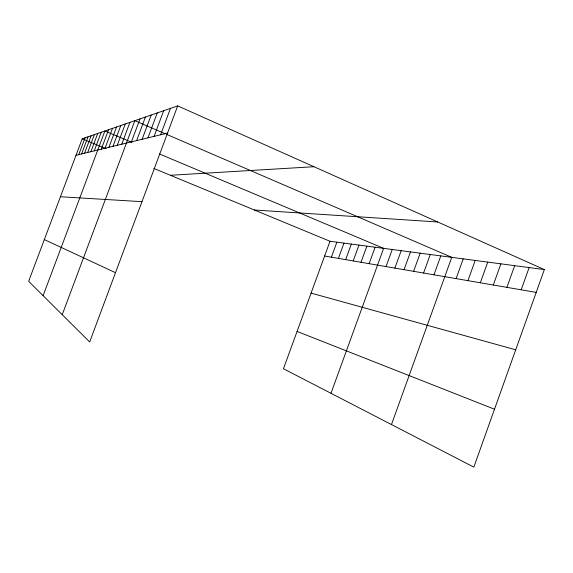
<?xml version="1.0" encoding="UTF-8"?>
<svg xmlns="http://www.w3.org/2000/svg" width="573" height="573" viewBox="0 0 573 573"><rect width="100%" height="100%" fill="white"/><g stroke="black" fill="none" stroke-linecap="round" stroke-linejoin="round"><path stroke-width="0.86" d="M544.35 269.582L473.835 467.117L283.449 368.74L330.012 241.269L544.35 269.582L177.687 105.883L82.211 138.816L28.65 281.3L89.667 341.966L177.687 105.883M493.296 285.017L500.888 263.845M506.897 287.352L514.669 265.664M521.186 289.809L529.137 267.577M391.474 424.557L451.76 257.349L166.822 134.462M456.108 278.621L463.22 258.867M467.94 280.655L475.21 260.45M480.324 282.783L487.752 262.105M394.876 268.1L401.193 250.673M404.058 269.675L410.497 251.898M413.62 271.316L420.181 253.18M423.576 273.027L430.266 254.512M433.962 274.818L440.787 255.902M345.669 259.641L351.335 244.084M353.197 260.93L358.963 245.094M361.011 262.276L366.878 246.139M369.119 263.666L375.1 247.228M330.986 393.3L383.631 248.353L159.308 153.901M386.044 266.581L392.24 249.491M331.395 257.184L336.874 242.178M338.407 258.387L343.979 243.117M131.403 141.868L140.005 118.883M136.625 140.607L145.442 117.007M142.125 139.268L151.186 115.03M147.941 137.864L157.253 112.938M154.094 136.367L163.67 110.725M160.612 134.791L170.468 108.376M78.759 154.631L85.069 137.828M81.602 153.944L88.041 136.804M84.575 153.22L91.143 135.737M87.662 152.475L94.366 134.626M90.885 151.695L97.725 133.466M94.244 150.878L101.228 132.256M43.111 295.675L104.895 130.995L132.005 142.405M101.314 149.166L108.605 129.713M105.031 148.264L112.487 128.373M108.92 147.318L116.541 126.977M112.996 146.337L120.796 125.508M117.264 145.298L125.251 123.976M121.741 144.21L129.921 122.357M62.228 314.684L134.834 120.667L165.239 133.781M76.016 155.297L167.538 133.108M170.382 175.274L313.947 166.722M60.43 196.747L141.975 201.675M254.391 210.005L437.693 221.966M324.626 256.024L536.206 292.388M311.075 293.111L515.714 349.802M297.072 331.438L494.506 409.208M82.211 138.816L106.069 148.679M153.757 168.398L330.012 241.269M44.329 239.586L115.502 272.691"/></g></svg>
